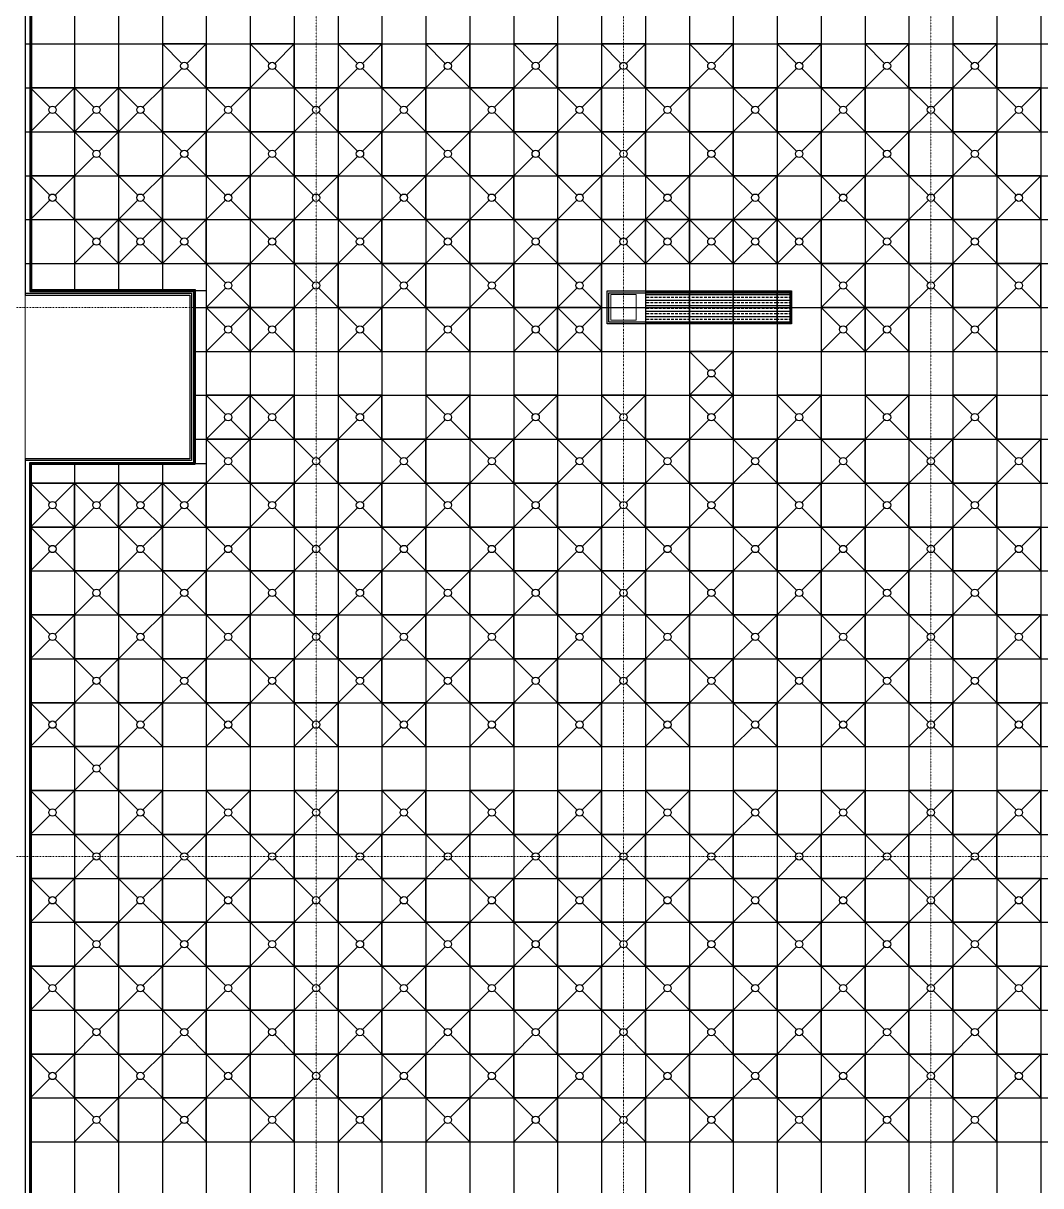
# Model space of a CAD drawing. Extents: x -32000 to 290600, y -111057 to 131250.
# Drawn here: x 18399 to 46200, y 36000 to 67767 of the extents above; entities that cross this region are included whole.
import ezdxf

# ---------------------------------------------------------------- set-up
doc = ezdxf.new("R2010")
doc.units = 0
doc.header["$LTSCALE"] = 5
doc.linetypes.add('H12PL3$0$JJP_三點線', pattern=[0.9, 0.3, -0.15, 0, -0.15, 0, -0.15, 0, -0.15])
for name, color, linetype in [('H12PL3$0$A-WALL-IN', 252, 'Continuous'), ('H12PL3$0$S-COL', 252, 'Continuous'), ('H12PL3$0$S-GRID', 252, 'Continuous'), ('XFDC30-200K$0$A-C-4500 (200K)', 139, 'Continuous'), ('XFDH30-200K$0$A-DR (200k)', 124, 'Continuous'), ('XFDH30-200K$0$A-FFU-1200x1200_(200k)', 140, 'Continuous'), ('XFDP30-200K$0$A-W-P1S (200K)', 2, 'Continuous')]:
    doc.layers.add(name, color=color, linetype=linetype)
doc.layers.add('XFDC30-200K$0$A-Area (200K)', color=171, linetype='Continuous', plot=False)
doc.layers.add('XFDP30-200K$0$A-Area (200K)', color=7, linetype='Continuous', plot=False)

# ---------------------------------------------------------------- blocks, each defined once
blk = doc.blocks.new('XFDP30-200K')
at = {"layer": 'XFDP30-200K$0$A-Area (200K)'}
blk.add_lwpolyline([(174600, 89650), (43650, 89650), (43650, 85450), (18450, 85450), (18450, 60390), (23000, 60390), (23000, 55815), (18449, 55815), (18449, 350), (127550, 350), (127550, -2100), (150850, -2100), (150850, 350), (174600, 350)], close=True, dxfattribs=at)
at = {"layer": 'XFDP30-200K$0$A-W-P1S (200K)'}
for p, q in [((18575, 85400), (18575, 60440)), ((18625, 85350), (18625, 60490)), ((18575, 60440), (23050, 60440)), ((18625, 60490), (23100, 60490)), ((23050, 60440), (23050, 55765)), ((23100, 60490), (23100, 55715)), ((18575, 55765), (23050, 55765)), ((18575, 29050), (18575, 55765)), ((18625, 55715), (23100, 55715)), ((18625, 29050), (18625, 55715))]:
    blk.add_line(p, q, dxfattribs=at)
for points in [[(34350, 60450), (39394, 60450), (39394, 59550), (34350, 59550)], [(34400, 60400), (39344, 60400), (39344, 59600), (34400, 59600)]]:
    blk.add_lwpolyline(points, close=True, dxfattribs=at)
blk = doc.blocks.new('H12PL3')
at = {"layer": 'H12PL3$0$A-WALL-IN', "lineweight": 0, "flags": 128}
blk.add_lwpolyline([(18450, 29050), (18450, 85450)], dxfattribs=at)
at = {"layer": 'H12PL3$0$S-COL', "lineweight": 0, "flags": 128}
blk.add_lwpolyline([(34450, 59650), (35150, 59650), (35150, 60350), (34450, 60350)], close=True, dxfattribs=at)
at = {"layer": 'H12PL3$0$S-GRID', "linetype": 'H12PL3$0$JJP_三點線', "lineweight": 0}
for p, q in [((26400, 128250), (26400, -28000)), ((34800, 128250), (34800, -28000)), ((43200, 128250), (43200, -28000)), ((-29000, 60000), (289600, 60000)), ((-29000, 45000), (289600, 45000))]:
    blk.add_line(p, q, dxfattribs=at)
blk.add_blockref('XFDP30-200K', (0, 0))
blk = doc.blocks.new('XFDH30-200K$0$FFU-1212')
for p, q in [((0, 120), (52.9, 67.1)), ((67.1, 67.1), (120, 120)), ((0, 0), (52.9, 52.9)), ((67.1, 52.9), (120, 0))]:
    blk.add_line(p, q)
blk.add_lwpolyline([(0, 0), (120, 0), (120, 120), (0, 120)], close=True)
blk.add_circle((60, 60), 10)
blk = doc.blocks.new('*U209')
h = blk.add_hatch()
h.set_pattern_fill('ANSI33', color=256, scale=60, angle=135, style=0)
h.set_pattern_definition([(180, (70, 35), (-3e-15, -15), []), (180, (62.5, 42.5), (-3e-15, -15), [7.5, -3.75])])
h.paths.add_polyline_path([(0, 85), (0, 0), (120, 0), (120, 80), (120, 80), (120, 85)])
blk.add_lwpolyline([(0, 85), (0, 0), (120, 0), (120, 80), (120, 80), (120, 85), (0, 85)])
blk = doc.blocks.new('*U210')
h = blk.add_hatch()
h.set_pattern_fill('ANSI33', color=256, scale=60, angle=135, style=0)
h.set_pattern_definition([(180, (-13.5, 35), (-3e-15, -15), []), (180, (-21, 42.5), (-3e-15, -15), [7.5, -3.75])])
h.paths.add_polyline_path([(0, 85), (0, 0), (36.5, 0), (36.5, 80), (36.5, 80), (36.5, 85)])
blk.add_lwpolyline([(0, 85), (0, 0), (36.5, 0), (36.5, 80), (36.5, 80), (36.5, 85), (0, 85)])
blk = doc.blocks.new('XFDH30-200K')
at = {"layer": 'XFDH30-200K$0$A-DR (200k)', "xscale": 10, "yscale": 10, "zscale": 10}
for name, p in [('*U209', (35400, 59575)), ('*U209', (36600, 59575)), ('*U209', (37800, 59575)), ('*U210', (39000, 59575))]:
    blk.add_blockref(name, p, dxfattribs=at)
at = {"layer": 'XFDH30-200K$0$A-FFU-1200x1200_(200k)', "xscale": 10, "yscale": 10, "zscale": 10, "rotation": 90.00000000000001}
for p in [(23400, 66000, 0), (25800, 66000, 0), (28200, 66000, 0), (30600, 66000, 0), (33000, 66000, 0), (35400, 66000, 0), (37800, 66000, 0), (40200, 66000, 0), (42600, 66000, 0), (45000, 66000, 0), (19800, 64800, 0), (21000, 64800, 0), (22200, 64800, 0), (24600, 64800, 0), (27000, 64800, 0), (29400, 64800, 0), (31800, 64800, 0), (34200, 64800, 0), (36600, 64800, 0), (39000, 64800, 0), (41400, 64800, 0), (43800, 64800, 0), (46200, 64800, 0), (21000, 63600, 0), (23400, 63600, 0), (25800, 63600, 0), (28200, 63600, 0), (30600, 63600, 0), (33000, 63600, 0), (35400, 63600, 0), (37800, 63600, 0), (40200, 63600, 0), (42600, 63600, 0), (45000, 63600, 0), (19800, 62400, 0), (22200, 62400, 0), (24600, 62400, 0), (27000, 62400, 0), (29400, 62400, 0), (31800, 62400, 0), (34200, 62400, 0), (36600, 62400, 0), (39000, 62400, 0), (41400, 62400, 0), (43800, 62400, 0), (46200, 62400, 0), (21000, 61200, 0), (22200, 61200, 0), (23400, 61200, 0), (25800, 61200, 0), (28200, 61200, 0), (30600, 61200, 0), (33000, 61200, 0), (35400, 61200, 0), (36600, 61200, 0), (37800, 61200, 0), (39000, 61200, 0), (40200, 61200, 0), (42600, 61200, 0), (45000, 61200, 0), (24600, 60000, 0), (27000, 60000, 0), (29400, 60000, 0), (31800, 60000, 0), (34200, 60000, 0), (41400, 60000, 0), (43800, 60000, 0), (46200, 60000, 0), (24600, 58800, 0), (25800, 58800, 0), (28200, 58800, 0), (30600, 58800, 0), (33000, 58800, 0), (34200, 58800, 0), (41400, 58800, 0), (42600, 58800, 0), (45000, 58800, 0), (37800, 57600, 0), (24600, 56400, 0), (25800, 56400, 0), (28200, 56400, 0), (30600, 56400, 0), (33000, 56400, 0), (35400, 56400, 0), (37800, 56400, 0), (40200, 56400, 0), (42600, 56400, 0), (45000, 56400, 0), (24600, 55200, 0), (27000, 55200, 0), (29400, 55200, 0), (31800, 55200, 0), (34200, 55200, 0), (36600, 55200, 0), (39000, 55200, 0), (41400, 55200, 0), (43800, 55200, 0), (46200, 55200, 0), (19800, 54000, 0), (21000, 54000, 0), (22200, 54000, 0), (23400, 54000, 0), (25800, 54000, 0), (28200, 54000, 0), (30600, 54000, 0), (33000, 54000, 0), (35400, 54000, 0), (37800, 54000, 0), (40200, 54000, 0), (42600, 54000, 0), (45000, 54000, 0), (19800, 52800, 0), (22200, 52800, 0), (24600, 52800, 0), (27000, 52800, 0), (29400, 52800, 0), (31800, 52800, 0), (34200, 52800, 0), (36600, 52800, 0), (39000, 52800, 0), (41400, 52800, 0), (43800, 52800, 0), (46200, 52800, 0), (21000, 51600, 0), (23400, 51600, 0), (25800, 51600, 0), (28200, 51600, 0), (30600, 51600, 0), (33000, 51600, 0), (35400, 51600, 0), (37800, 51600, 0), (40200, 51600, 0), (42600, 51600, 0), (45000, 51600, 0), (19800, 50400, 0), (22200, 50400, 0), (24600, 50400, 0), (27000, 50400, 0), (29400, 50400, 0), (31800, 50400, 0), (34200, 50400, 0), (36600, 50400, 0), (39000, 50400, 0), (41400, 50400, 0), (43800, 50400, 0), (46200, 50400, 0), (21000, 49200, 0), (23400, 49200, 0), (25800, 49200, 0), (28200, 49200, 0), (30600, 49200, 0), (33000, 49200, 0), (35400, 49200, 0), (37800, 49200, 0), (40200, 49200, 0), (42600, 49200, 0), (45000, 49200, 0), (19800, 48000, 0), (22200, 48000, 0), (24600, 48000, 0), (27000, 48000, 0), (29400, 48000, 0), (31800, 48000, 0), (34200, 48000, 0), (36600, 48000, 0), (39000, 48000, 0), (41400, 48000, 0), (43800, 48000, 0), (46200, 48000, 0), (21000, 46800, 0), (19800, 45600, 0), (22200, 45600, 0), (24600, 45600, 0), (27000, 45600, 0), (29400, 45600, 0), (31800, 45600, 0), (34200, 45600, 0), (36600, 45600, 0), (39000, 45600, 0), (41400, 45600, 0), (43800, 45600, 0), (46200, 45600, 0), (21000, 44400, 0), (23400, 44400, 0), (25800, 44400, 0), (28200, 44400, 0), (30600, 44400, 0), (33000, 44400, 0), (35400, 44400, 0), (37800, 44400, 0), (40200, 44400, 0), (42600, 44400, 0), (45000, 44400, 0), (19800, 43200, 0), (22200, 43200, 0), (24600, 43200, 0), (27000, 43200, 0), (29400, 43200, 0), (31800, 43200, 0), (34200, 43200, 0), (36600, 43200, 0), (39000, 43200, 0), (41400, 43200, 0), (43800, 43200, 0), (46200, 43200, 0), (21000, 42000, 0), (23400, 42000, 0), (25800, 42000, 0), (28200, 42000, 0), (30600, 42000, 0), (33000, 42000, 0), (35400, 42000, 0), (37800, 42000, 0), (40200, 42000, 0), (42600, 42000, 0), (45000, 42000, 0), (19800, 40800, 0), (22200, 40800, 0), (24600, 40800, 0), (27000, 40800, 0), (29400, 40800, 0), (31800, 40800, 0), (34200, 40800, 0), (36600, 40800, 0), (39000, 40800, 0), (41400, 40800, 0), (43800, 40800, 0), (46200, 40800, 0), (21000, 39600, 0), (23400, 39600, 0), (25800, 39600, 0), (28200, 39600, 0), (30600, 39600, 0), (33000, 39600, 0), (35400, 39600, 0), (37800, 39600, 0), (40200, 39600, 0), (42600, 39600, 0), (45000, 39600, 0), (19800, 38400, 0), (22200, 38400, 0), (24600, 38400, 0), (27000, 38400, 0), (29400, 38400, 0), (31800, 38400, 0), (34200, 38400, 0), (36600, 38400, 0), (39000, 38400, 0), (41400, 38400, 0), (43800, 38400, 0), (46200, 38400, 0), (21000, 37200, 0), (23400, 37200, 0), (25800, 37200, 0), (28200, 37200, 0), (30600, 37200, 0), (33000, 37200, 0), (35400, 37200, 0), (37800, 37200, 0), (40200, 37200, 0), (42600, 37200, 0), (45000, 37200, 0)]:
    blk.add_blockref('XFDH30-200K$0$FFU-1212', p, dxfattribs=at)
blk = doc.blocks.new('XFDC30-200K')
at = {"layer": 'XFDC30-200K$0$A-Area (200K)', "elevation": 0}
blk.add_lwpolyline([(18450, 3000), (166200, 3000), (166200, 13200), (174600, 13200), (174600, 87000), (43650, 87000), (43650, 85450), (18450, 85450), (18450, 60340), (22950, 60340), (22950, 55865), (18449, 55865)], close=True, dxfattribs=at)
at = {"layer": 'XFDC30-200K$0$A-C-4500 (200K)', "ltscale": 0.3}
for p, q in [((43800, 87000), (43800, 2997, 0)), ((45000, 87000), (45000, 2997, 0)), ((46200, 87000), (46200, 2997, 0)), ((18600, 85375), (18600, 60465)), ((19800, 85375), (19800, 60465)), ((21000, 85375), (21000, 60465)), ((22200, 85375), (22200, 60465)), ((23400, 85375), (23400, 2997, 0)), ((24600, 85375), (24600, 2997, 0)), ((25800, 85375), (25800, 2997, 0)), ((27000, 85375), (27000, 2997, 0)), ((28200, 85375), (28200, 2997, 0)), ((29400, 85375), (29400, 2997, 0)), ((30600, 85375), (30600, 2997, 0)), ((31800, 85375), (31800, 2997, 0)), ((33000, 85375), (33000, 2997, 0)), ((34200, 85375), (34200, 2997, 0)), ((35400, 85375), (35400, 2997, 0)), ((36600, 85375), (36600, 2997, 0)), ((37800, 85375), (37800, 2997, 0)), ((39000, 85375), (39000, 2997, 0)), ((40200, 85375), (40200, 2997, 0)), ((41400, 85375), (41400, 2997, 0)), ((42600, 85375), (42600, 2997, 0)), ((18450, 67200), (174600, 67200)), ((18450, 66000), (174600, 66000)), ((18450, 64800), (174600, 64800)), ((18450, 63600), (174600, 63600)), ((18450, 62400), (174600, 62400)), ((18450, 61200), (174600, 61200)), ((18600, 60465), (23400, 60465)), ((23075, 55740, 0), (23075, 60465)), ((23075, 60000), (174600, 60000)), ((23075, 58800), (174600, 58800)), ((23075, 57600), (174600, 57600)), ((23075, 56400), (174600, 56400)), ((18600, 55740), (18600, 2997, 0)), ((18600, 55740), (23400, 55740)), ((19800, 55740), (19800, 2997, 0)), ((21000, 55740), (21000, 2997, 0)), ((22200, 55740), (22200, 2997, 0)), ((18600, 55200), (174600, 55200)), ((18600, 54000), (174600, 54000)), ((18600, 52800), (174600, 52800)), ((18600, 51600), (174600, 51600)), ((18600, 50400), (174600, 50400)), ((18600, 49200), (174600, 49200)), ((18600, 48000), (174600, 48000)), ((18600, 46800), (174600, 46800)), ((18600, 45600), (174600, 45600)), ((18600, 44400), (174600, 44400)), ((18600, 43200), (174600, 43200)), ((18600, 42000), (174600, 42000)), ((18600, 40800), (174600, 40800)), ((18600, 39600), (174600, 39600)), ((18600, 38400), (174600, 38400)), ((18600, 37200), (174600, 37200))]:
    blk.add_line(p, q, dxfattribs=at)

msp = doc.modelspace()

# ---------------------------------------------------------------- block references
for name in ['H12PL3', 'XFDC30-200K', 'XFDH30-200K']:
    msp.add_blockref(name, (0, 0))

doc.saveas('drawing.dxf')
